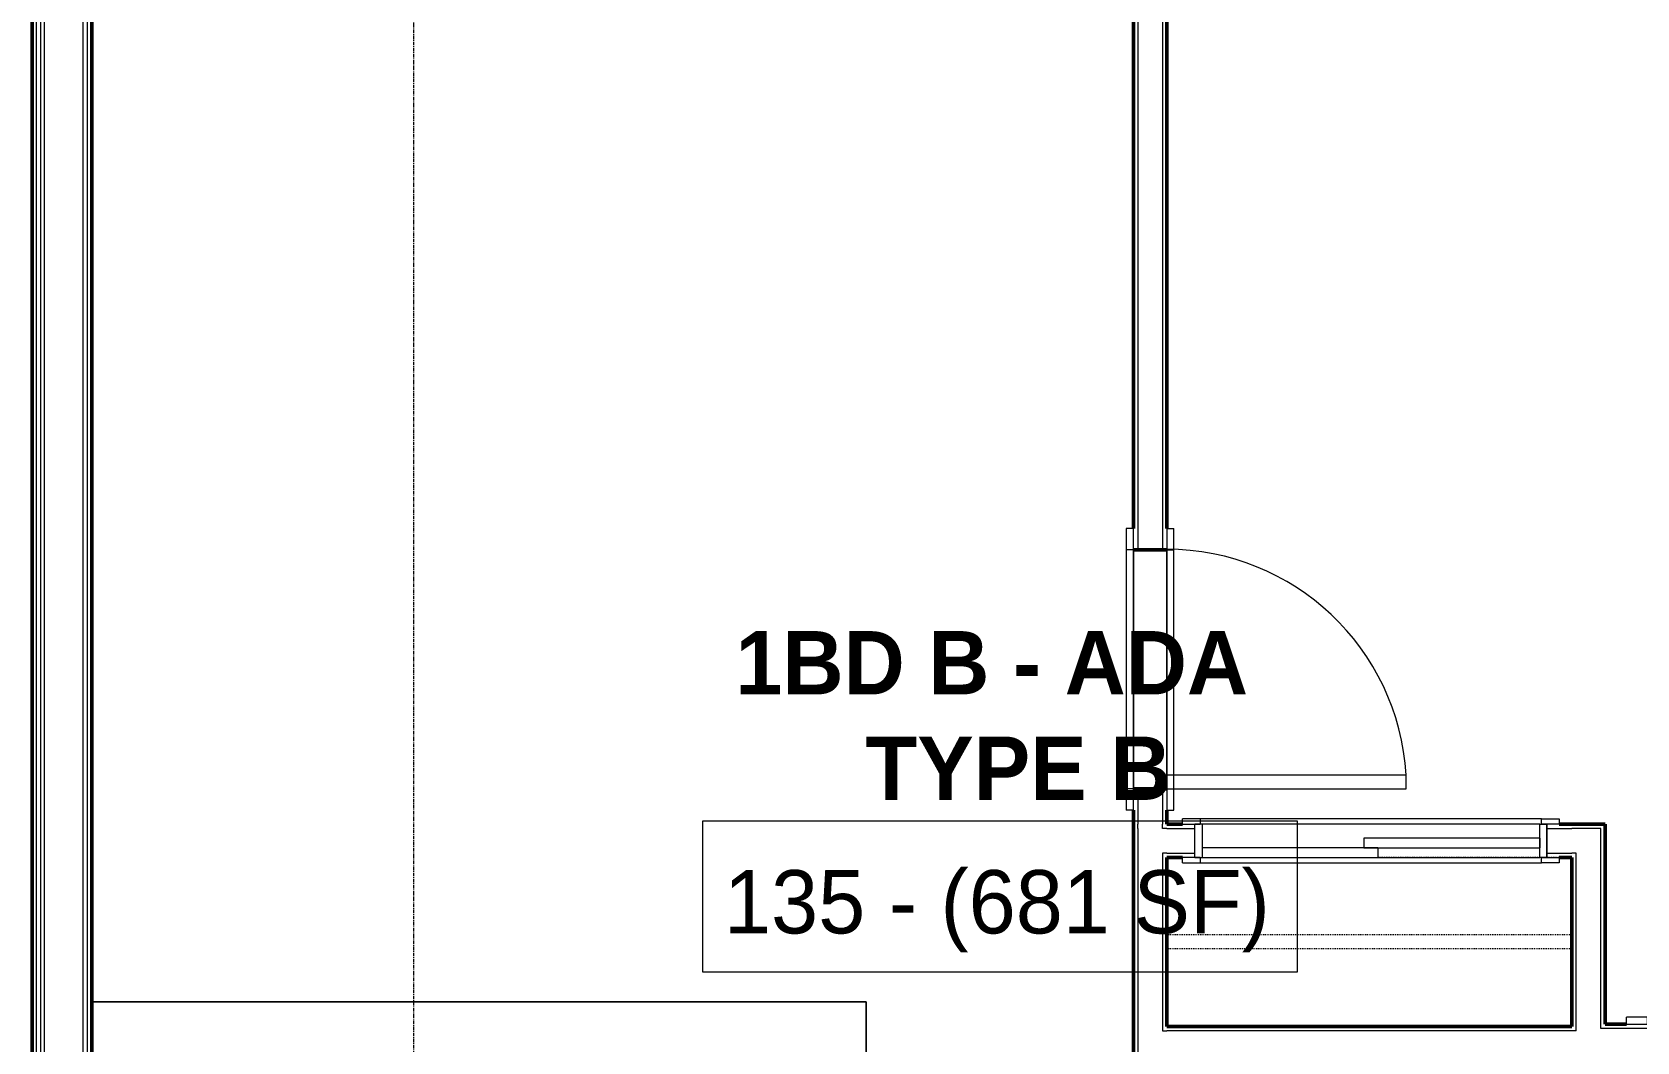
# Model space of a CAD drawing. Header units: inches. Extents: x -4235 to -464, y 9706 to 12338.
# Drawn here: x -3208.6 to -2980.4, y 10588.8 to 10732.3 of the extents above; entities that cross this region are included whole.
import ezdxf

# ---------------------------------------------------------------- set-up
doc = ezdxf.new("R2010")
doc.units = ezdxf.units.IN
doc.header["$MEASUREMENT"] = 0
doc.linetypes.add('Dash', pattern=[0.25, 0.125, -0.125])
doc.linetypes.add('Grid Line 1_2_', pattern=[0.875, 0.5, -0.125, 0.125, -0.125])
for name, color, linetype, lineweight in [('0-1', 7, 'Continuous', 5), ('0-2', 10, 'Continuous', 9), ('A-AREA-IDEN', 2, 'Continuous', 9), ('A-DOOR-1', 10, 'Continuous', 9), ('A-DOOR-2', 50, 'Continuous', 20), ('A-DOOR-FRAM-1', 10, 'Continuous', 9), ('A-WALL-1', 7, 'Continuous', 50), ('A-WALL-2', 250, 'Continuous', 13), ('A-WALL-3', 10, 'Continuous', 9), ('A-WALL-4', 254, 'Continuous', 9), ('A-WALL-5', 113, 'Continuous', 9), ('I-WALL-1', 7, 'Continuous', 50), ('Q-CASE-HDLN-1', 10, 'Dash', 9), ('Q-CASE-HDLN-2', 254, 'Dash', 9), ('S-GRID-1', 1, 'Grid Line 1_2_', 9)]:
    doc.layers.add(name, color=color, linetype=linetype, lineweight=lineweight)
doc.styles.add('Century Gothic', font='ufonts.com_century-gothic.ttf', dxfattribs={"height": 9})
doc.styles.add('Century Gothic_B', font='GOTHICB.TTF', dxfattribs={"height": 9})

# ---------------------------------------------------------------- blocks, each defined once
blk = doc.blocks.new('SWING - SINGLE - FLUSH - 2-10 x 6-8 - PRIVACY-3199407-BACKGROUND - RCP - 1ST FLOOR')
at = {"layer": 'A-DOOR-1'}
blk.add_arc((17, 2.37), 34.07, 93.3657, 180, dxfattribs=at)
at = {"layer": 'A-DOOR-2'}
for p, q in [((15, 2.37), (15, 36.38)), ((17, 36.38), (15, 36.38)), ((17, 2.37), (17, 36.38)), ((17, 2.37), (15, 2.37))]:
    blk.add_line(p, q, dxfattribs=at)
at = {"layer": 'A-DOOR-FRAM-1'}
for p, q in [((-17, 3.37), (-20, 3.37)), ((-20, 2.37), (-20, 3.37)), ((-20, 2.37), (-17, 2.37)), ((17, 3.37), (-17, 3.37)), ((-17, 2.37), (-17, 3.37)), ((-17, 2.37), (17, 2.37)), ((20, 3.37), (17, 3.37)), ((17, 2.37), (17, 3.37)), ((17, 2.37), (20, 2.37)), ((20, 2.37), (20, 3.37)), ((-17, -2.38), (-20, -2.38)), ((-20, -2.38), (-20, -3.38)), ((-20, -3.38), (-17, -3.38)), ((17, -2.38), (-17, -2.38)), ((-17, -2.38), (-17, -3.38)), ((-17, -3.38), (17, -3.38)), ((20, -2.38), (17, -2.38)), ((17, -2.38), (17, -3.38)), ((17, -3.38), (20, -3.38)), ((20, -2.38), (20, -3.38))]:
    blk.add_line(p, q, dxfattribs=at)
blk = doc.blocks.new('OD_CW_Closet - OD_CW_Closet-V6-BACKGROUND - RCP - 1ST FLOOR')
at = {"layer": 'Q-CASE-HDLN-1'}
for p, q in [((0.74, 13), (58.31, 13)), ((0.74, 11), (58.31, 11)), ((2.56, 0), (4.31, 0)), ((5.31, 0), (28.31, 0)), ((54.31, 0), (56.06, 0))]:
    blk.add_line(p, q, dxfattribs=at)
at = {"layer": 'Q-CASE-HDLN-2'}
for p, q in [((58.31, 24), (0.74, 24)), ((0.74, 24), (0.74, 0)), ((58.31, 0), (58.31, 24)), ((0.74, 0), (2.56, 0)), ((56.06, 0), (58.31, 0))]:
    blk.add_line(p, q, dxfattribs=at)
blk = doc.blocks.new('SLIDING - FLUSH - 4-0 x 6-8-3203583-BACKGROUND - RCP - 1ST FLOOR')
at = {"layer": 'A-DOOR-1'}
for p, q in [((-26.75, 2.5), (-26.75, 3.25)), ((-24.25, 3.25), (-26.75, 3.25)), ((-26.75, 2.5), (-24.25, 2.5)), ((24.25, 3.25), (-24.25, 3.25)), ((-24.25, 3.25), (-24.25, 2.5)), ((24.25, 2.5), (24.25, 3.25)), ((24.25, 3.25), (26.75, 3.25)), ((26.75, 2.5), (24.25, 2.5)), ((26.75, 3.25), (26.75, 2.5)), ((24, 0.5), (-1, 0.5)), ((-1, 0.5), (-1, -0.88)), ((24, 0.5), (24, -0.88)), ((-26.75, -3), (-26.75, -2.25)), ((-24.25, -2.25), (-26.75, -2.25)), ((-24.25, -2.25), (-24.25, -3)), ((1, -0.88), (-24, -0.88)), ((-24, -0.88), (-24, -2.25)), ((-24, -2.25), (1, -2.25)), ((-1, -0.88), (24, -0.88)), ((1, -0.88), (1, -2.25)), ((24.25, -2.25), (26.75, -2.25)), ((24.25, -3), (24.25, -2.25)), ((26.75, -2.25), (26.75, -3)), ((-26.75, -3), (-24.25, -3)), ((-24.25, -3), (24.25, -3)), ((26.75, -3), (24.25, -3))]:
    blk.add_line(p, q, dxfattribs=at)
at = {"layer": 'A-DOOR-FRAM-1'}
for p, q in [((-25, -2.25), (-25, 2.5)), ((-24, 2.5), (-25, 2.5)), ((24, 2.5), (-24, 2.5)), ((-24, 2.5), (-24, -2.25)), ((24, -2.25), (24, 2.5)), ((24, 2.5), (25, 2.5)), ((25, 2.5), (25, -2.25)), ((-25, -2.25), (-24, -2.25)), ((1, -2.25), (24, -2.25)), ((25, -2.25), (24, -2.25))]:
    blk.add_line(p, q, dxfattribs=at)
blk = doc.blocks.new('CTR - 1st Phase - Unit Layouts_rvt-1-BACKGROUND - RCP - 1ST FLOOR')
at = {"layer": 'A-WALL-1'}
for p, q in [((-3052.02, 10661.71), (-3052.02, 10812.89)), ((-3047.27, 10779.51), (-3047.27, 10661.71)), ((-3047.27, 10658.71), (-3052.02, 10658.71)), ((-3052.02, 10624.71), (-3047.27, 10624.71)), ((-3052.02, 10619.71), (-3052.02, 10621.71)), ((-3047.27, 10621.71), (-3047.27, 10619.71)), ((-3052.02, 10562.21), (-3052.02, 10619.71)), ((-3047.27, 10619.71), (-3045.02, 10619.71)), ((-2991.52, 10619.71), (-2989.7, 10619.71)), ((-2989.7, 10619.71), (-2985.57, 10619.71)), ((-2985.57, 10619.71), (-2984.95, 10619.71)), ((-2984.95, 10619.71), (-2984.95, 10591.29)), ((-3047.27, 10614.96), (-3047.27, 10590.96)), ((-3045.02, 10614.96), (-3047.27, 10614.96)), ((-2989.7, 10614.96), (-2991.52, 10614.96)), ((-2989.7, 10590.96), (-2989.7, 10614.96)), ((-3047.27, 10590.96), (-2989.7, 10590.96)), ((-2984.95, 10591.29), (-2981.95, 10591.29))]:
    blk.add_line(p, q, dxfattribs=at)
at = {"layer": 'A-WALL-2'}
for p, q in [((-3051.4, 10812.26), (-3051.4, 10658.71)), ((-3047.9, 10779.51), (-3047.9, 10658.71)), ((-3051.4, 10624.71), (-3051.4, 10619.71)), ((-3047.9, 10624.71), (-3047.9, 10619.71)), ((-3051.4, 10619.09), (-3051.4, 10619.71)), ((-3047.9, 10619.09), (-3047.9, 10619.71)), ((-3051.4, 10619.09), (-3051.4, 10562.21)), ((-3047.27, 10619.09), (-3047.9, 10619.09)), ((-3047.27, 10619.09), (-3043.27, 10619.09)), ((-2993.27, 10619.09), (-2989.7, 10619.09)), ((-2989.07, 10619.09), (-2989.7, 10619.09)), ((-2985.57, 10619.09), (-2989.07, 10619.09)), ((-2985.57, 10590.66), (-2985.57, 10619.09)), ((-3047.9, 10615.59), (-3047.9, 10590.34)), ((-3047.27, 10615.59), (-3047.9, 10615.59)), ((-3047.27, 10615.59), (-3043.27, 10615.59)), ((-2993.27, 10615.59), (-2989.7, 10615.59)), ((-2989.07, 10615.59), (-2989.7, 10615.59)), ((-2989.07, 10590.34), (-2989.07, 10615.59)), ((-3047.9, 10590.34), (-3047.27, 10590.34)), ((-2989.7, 10590.34), (-3047.27, 10590.34)), ((-2989.07, 10590.34), (-2989.7, 10590.34)), ((-2984.95, 10590.66), (-2985.57, 10590.66)), ((-2978.95, 10590.66), (-2984.95, 10590.66))]:
    blk.add_line(p, q, dxfattribs=at)
at = {"layer": 'A-WALL-3'}
for p, q in [((-3052.02, 10658.71), (-3052.02, 10624.71)), ((-3047.27, 10624.71), (-3047.27, 10658.71)), ((-3043.27, 10614.96), (-3043.27, 10619.71)), ((-2993.27, 10614.96), (-2993.27, 10619.71))]:
    blk.add_line(p, q, dxfattribs=at)
at = {"layer": 'A-WALL-4'}
for p, q in [((-3052.02, 10658.71), (-3047.27, 10658.71)), ((-3052.02, 10624.71), (-3047.27, 10624.71))]:
    blk.add_line(p, q, dxfattribs=at)
at = {"layer": 'A-WALL-5'}
for p, q in [((-3090.02, 10594.44), (-3200.07, 10594.44)), ((-3200.07, 10594.44), (-3200.07, 10582.44)), ((-3200.07, 10594.44), (-3200.07, 10582.44)), ((-3200.07, 10594.44), (-3090.02, 10594.44)), ((-3090.02, 10553.06), (-3090.02, 10594.44)), ((-3090.02, 10594.44), (-3090.02, 10553.06))]:
    blk.add_line(p, q, dxfattribs=at)
at = {"layer": '0-2'}
for name, p, rotation in [('SWING - SINGLE - FLUSH - 2-10 x 6-8 - PRIVACY-3199407-BACKGROUND - RCP - 1ST FLOOR', (-3049.65, 10641.71), 270.0000000000024), ('OD_CW_Closet - OD_CW_Closet-V6-BACKGROUND - RCP - 1ST FLOOR', (-2988.96, 10614.96), 180), ('SWING - SINGLE - FLUSH - 2-10 x 6-8 - PRIVACY-3199407-BACKGROUND - RCP - 1ST FLOOR', (-2961.95, 10588.91), 180)]:
    blk.add_blockref(name, p, dxfattribs=dict(at, rotation=rotation))
blk.add_blockref('SLIDING - FLUSH - 4-0 x 6-8-3203583-BACKGROUND - RCP - 1ST FLOOR', (-3018.27, 10617.21), dxfattribs=at)
blk = doc.blocks.new('CTR - 1st Phase - Common Walls_rvt-1-BACKGROUND - RCP - 1ST FLOOR')
at = {"layer": 'A-WALL-2'}
for p, q in [((-3207.95, 10476.16), (-3207.95, 10813.49)), ((-3207.32, 10476.16), (-3207.32, 10813.49)), ((-3206.82, 10476.16), (-3206.82, 10813.49)), ((-3201.32, 10476.16), (-3201.32, 10813.49)), ((-3200.7, 10476.16), (-3200.7, 10813.49))]:
    blk.add_line(p, q, dxfattribs=at)
at = {"layer": 'I-WALL-1'}
for p, q in [((-3208.57, 10476.16), (-3208.57, 10813.49)), ((-3200.07, 10813.49), (-3200.07, 10476.16))]:
    blk.add_line(p, q, dxfattribs=at)

msp = doc.modelspace()

# ---------------------------------------------------------------- linework, layer by layer
at = {"layer": 'A-AREA-IDEN', "flags": 128}
msp.add_lwpolyline([(-3113.22, 10620.17), (-3028.72, 10620.17), (-3028.72, 10598.68), (-3113.22, 10598.68)], close=True, dxfattribs=at)
at = {"layer": 'S-GRID-1'}
msp.add_line((-3154.32, 9836.18), (-3154.32, 12288.89), dxfattribs=at)

# ---------------------------------------------------------------- block references
at = {"layer": '0-1'}
for name in ['CTR - 1st Phase - Unit Layouts_rvt-1-BACKGROUND - RCP - 1ST FLOOR', 'CTR - 1st Phase - Common Walls_rvt-1-BACKGROUND - RCP - 1ST FLOOR']:
    msp.add_blockref(name, (0, 0), dxfattribs=at)

# ---------------------------------------------------------------- texts
at = {"layer": 'A-AREA-IDEN', "char_height": 9, "attachment_point": 1}
for s, insert, width, style in [('1BD B - ADA', (-3108.6, 10647.15), 90.9, 'Century Gothic_B'), ('TYPE B', (-3090.1, 10632.15), 46.359, 'Century Gothic_B'), ('135 - (681 SF)', (-3110.22, 10613.17), 94.839, 'Century Gothic')]:
    msp.add_mtext(s, dxfattribs=dict(at, insert=insert, width=width, style=style))

doc.saveas('drawing.dxf')
